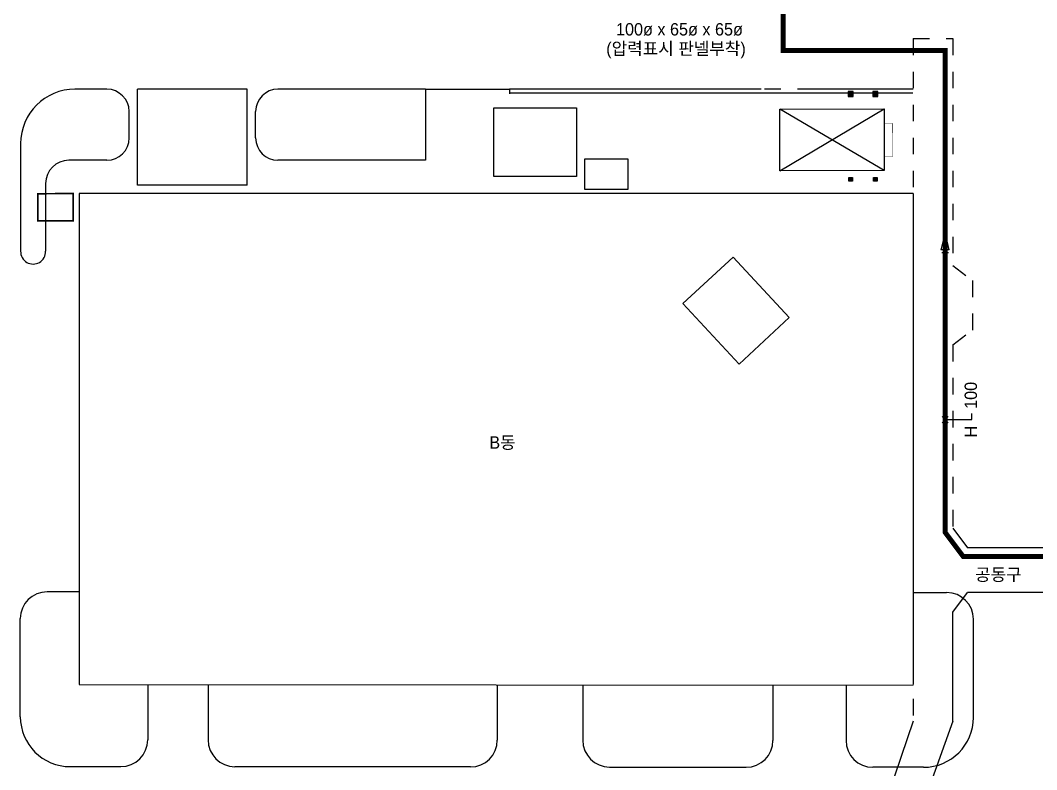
# Model space of a CAD drawing. Header units: millimetres. Extents: x 0 to 420500, y 0 to 297000.
# Drawn here: x 86084 to 209246, y 109490 to 200274 of the extents above; entities that cross this region are included whole.
import ezdxf
from ezdxf.enums import TextEntityAlignment as Align

# ---------------------------------------------------------------- set-up
doc = ezdxf.new("R2010")
doc.units = ezdxf.units.MM
doc.header["$LTSCALE"] = 500
doc.linetypes.add('HID', pattern=[2.3, 1.5, -0.8])
doc.linetypes.add('XR-배치도$0$HID', pattern=[0.2, 0.1, -0.1])
for name, color, linetype in [('arch', 8, 'Continuous'), ('AX', 2, 'Continuous'), ('BACK', 8, 'Continuous'), ('PIPE', 3, 'Continuous'), ('TEXT', 2, 'Continuous')]:
    doc.layers.add(name, color=color, linetype=linetype)
doc.styles.add('ghs', font='')
doc.styles.add('돋움', font='')
doc.styles.get('ghs').set_extended_font_data('Dotum')
doc.styles.get('돋움').set_extended_font_data('Dotum')

# ---------------------------------------------------------------- blocks, each defined once
blk = doc.blocks.new('a-019')
at = {"layer": 'TEXT'}
h = blk.add_hatch(color=1, dxfattribs=at)
edge = h.paths.add_edge_path()
edge.add_arc((0, 0), 0.4, 0, 360)
at = {"layer": 'TEXT', "color": 1}
for p, q in [((-0.74, 0.74), (0.74, -0.74)), ((0.74, 0.74), (-0.74, -0.74))]:
    blk.add_line(p, q, dxfattribs=at)
blk.add_circle((0, 0), 0.4, dxfattribs=at)
blk = doc.blocks.new('c-011')
at = {"layer": 'AX'}
for p, q in [((0.8, 5), (-0.8, 5)), ((0, -0.5), (0, 5.5)), ((0, 0), (-1, 4.2)), ((1, 4.2), (-1, 4.2)), ((1, 4.2), (0, 0))]:
    blk.add_line(p, q, dxfattribs=at)
blk = doc.blocks.new('S-SC21')
at = {"layer": 'BACK'}
for points in [[(-225, 225), (225, 225), (225, -225), (-225, -225)], [(-200, 200), (200, 200), (200, -200), (-200, -200)], [(-175, 175), (175, 175), (175, -175), (-175, -175)], [(-175, 9.5), (-6, 9.5), (-6, -9.5), (-175, -9.5)], [(6, 9.5), (175, 9.5), (175, -9.5), (6, -9.5)]]:
    blk.add_lwpolyline(points, close=True, dxfattribs=at)
blk.add_lwpolyline([(-175, -175), (175, -175), (175, -156), (25.25, -156, -0.414213562), (6, -136.75), (6, 136.75, -0.414213562), (25.25, 156), (175, 156), (175, 175), (-175, 175), (-175, 156), (-25.25, 156, -0.414213562), (-6, 136.75), (-6, -136.75, -0.414213562), (-25.25, -156), (-175, -156)], format="xyb", close=True, dxfattribs=at)
for centre in [(-125, 82.75), (125, 82.75), (-125, -82.75), (125, -82.75)]:
    blk.add_circle(centre, 12, dxfattribs=at)

msp = doc.modelspace()

# ---------------------------------------------------------------- linework, layer by layer
at = {"layer": 'AX'}
for p, q in [((198147, 151899), (201397, 151899)), ((201397, 151899), (201397, 152649))]:
    msp.add_line(p, q, dxfattribs=at)
at = {"layer": 'BACK', "linetype": 'XR-배치도$0$HID', "ltscale": 40}
for p, q in [((194274, 198054), (194274, 115354)), ((194274, 198054), (199074, 198054)), ((199074, 198054), (199074, 170554)), ((194257, 191930), (145357, 191930)), ((199074, 170554), (201474, 168754)), ((201474, 168754), (201474, 162754)), ((199074, 160954), (201474, 162754)), ((199074, 160954), (199074, 138754))]:
    msp.add_line(p, q, dxfattribs=at)
at = {"layer": 'BACK'}
for p, q in [((96573, 191930), (92705, 191930)), ((113589, 191930), (100284, 191930)), ((100284, 180292), (100284, 191930)), ((113589, 191930), (100284, 191930)), ((100284, 180292), (100284, 191930)), ((113589, 180292), (113589, 191930)), ((113589, 180292), (113589, 191930)), ((135168, 191930), (117299, 191930)), ((135168, 191930), (135168, 183328)), ((135168, 191930), (145357, 191930)), ((175840, 191930), (145357, 191930)), ((145357, 191930), (145357, 191349)), ((194257, 191430), (145357, 191430)), ((194274, 191930), (181998, 191930)), ((99272, 186027), (99272, 189231)), ((114601, 186027), (114601, 189231)), ((143466, 189655), (153466, 189655)), ((143466, 181355), (143466, 189655)), ((153466, 189655), (153466, 181355)), ((178109, 189504), (190750, 189532)), ((178125, 182046), (178109, 189504)), ((190750, 189532), (190766, 182075)), ((86117, 185341), (86117, 172295)), ((96573, 183328), (91968, 183328)), ((135168, 183328), (117299, 183328)), ((154505, 179786), (154508, 183490)), ((154508, 183490), (159708, 183486)), ((159708, 183486), (159705, 179780)), ((153466, 181355), (143466, 181355)), ((190766, 182075), (178125, 182046)), ((89153, 180513), (89153, 172295)), ((113589, 180292), (100284, 180292)), ((113589, 180292), (100284, 180292)), ((194274, 179280), (93200, 179280)), ((93200, 179280), (93200, 119801)), ((93200, 179280), (93200, 119801)), ((194274, 179280), (93200, 179280)), ((93200, 179280), (93200, 119801)), ((194274, 179280), (93200, 179280)), ((159705, 179780), (154505, 179780)), ((194274, 179280), (194274, 119801)), ((194274, 179280), (194274, 119801)), ((194274, 179280), (194274, 119801)), ((199074, 138754), (200874, 136354)), ((225829, 136354), (200874, 136354)), ((93200, 131040), (89336, 131040)), ((194274, 130958), (198332, 130958)), ((199074, 128554), (200874, 130954)), ((225829, 130954), (200874, 130954)), ((199074, 115354), (199074, 128554)), ((86084, 115904), (86084, 127788)), ((201585, 115822), (201585, 127705)), ((93200, 119801), (194274, 119708)), ((93200, 119801), (194274, 119708)), ((101520, 119793), (101520, 113108)), ((108838, 119786), (108838, 113097)), ((143885, 119754), (143885, 113069)), ((154243, 119744), (154243, 113055)), ((177291, 119723), (177291, 113038)), ((186149, 119715), (186149, 113026)), ((194274, 115354), (182406, 80654)), ((199074, 115354), (186606, 80654)), ((92132, 109856), (98267, 109856)), ((140632, 109817), (112091, 109845)), ((157495, 109803), (174038, 109786)), ((195536, 109774), (189401, 109774))]:
    msp.add_line(p, q, dxfattribs=at)
for points in [[(187004, 191060), (187004, 191660), (186404, 191660), (186404, 191060)], [(190004, 191060), (190004, 191660), (189404, 191660), (189404, 191060)], [(172464, 171593), (179264, 164261), (173179, 158617), (166378, 165949)]]:
    msp.add_lwpolyline(points, close=True, dxfattribs=at)
for points in [[(190766, 182075), (178109, 189504)], [(178125, 182046), (190750, 189532)]]:
    msp.add_lwpolyline(points, dxfattribs=at)
at = {"layer": 'BACK', "const_width": 50}
msp.add_lwpolyline([(190763, 183781), (191806, 183784), (191797, 187790), (190754, 187788)], dxfattribs=at)
at = {"layer": 'BACK', "const_width": 200}
msp.add_lwpolyline([(88200, 179271), (92500, 179279), (92506, 175979), (88206, 175972)], close=True, dxfattribs=at)
at = {"layer": 'BACK'}
for centre, radius, start, end in [((92705, 185341), 6589, 90, 180), ((96573, 189231), 2698, 0, 90), ((117299, 189231), 2698, 90, 180), ((96573, 186027), 2698, 270, 0), ((117299, 186027), 2698, 180, 270), ((91968, 180513), 2815, 90, 180), ((87635, 172262), 1518, 178.76322, 1.23678), ((89336, 127788), 3252, 90, 180), ((198332, 127705), 3252, 0, 90), ((92132, 115904), 6048, 180, 270), ((195536, 115822), 6048, 270, 0), ((98267, 113108), 3252, 270, 0), ((112091, 113097), 3252, 180, 270), ((140632, 113069), 3252, 270, 0), ((157495, 113055), 3252, 180, 270), ((174038, 113038), 3252, 270, 0), ((189401, 113026), 3252, 180, 270)]:
    msp.add_arc(centre, radius, start, end, dxfattribs=at)
at = {"layer": 'PIPE', "linetype": 'HID', "ltscale": 5}
msp.add_lwpolyline([(257261, 148380, 600, 600, 0), (252688, 148380, 600, 600, 0), (252688, 135308, 600, 600, 0), (200350, 135308, 600, 600, 0), (198147, 138245, 600, 600, 0), (198147, 196634, 600, 600, 0), (178532, 196634, 600, 600, 0), (178532, 207075, 0, 0, 0)], format="xyseb", dxfattribs=at)

# ---------------------------------------------------------------- block references
at = {"layer": 'BACK'}
for p in [(186704, 191360), (189704, 191360), (186704, 181010), (189704, 181010)]:
    msp.add_blockref('S-SC21', p, dxfattribs=at)
at = {"layer": 'BACK', "linetype": 'XR-배치도$0$HID', "ltscale": 40, "xscale": -500.0000000000001, "yscale": 500.0000000000001, "zscale": 500.0000000000001, "rotation": 180}
msp.add_blockref('c-011', (198147, 174586), dxfattribs=at)
at = {"layer": 'TEXT', "xscale": -500.0000000000001, "yscale": 500.0000000000001, "zscale": 500.0000000000001}
msp.add_blockref('a-019', (198147, 151899), dxfattribs=at)

# ---------------------------------------------------------------- texts
at = {"layer": 'arch', "style": 'ghs'}
msp.add_text('공동구', height=1500, dxfattribs=at).set_placement((204604, 133102), align=Align.MIDDLE)
at = {"layer": 'TEXT', "style": 'ghs'}
for s, p in [('100ø x 65ø x 65ø', (165956, 198437, 0)), ('(압력표시 판넬부착)', (165540, 196107, 0))]:
    msp.add_text(s, height=1500, dxfattribs=at).set_placement(p, align=Align.CENTER)
at = {"layer": 'TEXT', "style": '돋움'}
msp.add_text('100', height=1500, rotation=90, dxfattribs=at).set_placement((202014, 153201))
msp.add_text('H', height=1500, rotation=90, dxfattribs=at).set_placement((202014, 151145), align=Align.RIGHT)

# ---------------------------------------------------------------- wipeouts: each hides what was drawn before it
msp.add_wipeout([(150246, 147450), (150246, 150715), (138756, 150715), (138756, 147450)]).dxf.layer = 'arch'

# ---------------------------------------------------------------- next in the draw order: texts
at = {"layer": 'arch', "style": 'ghs'}
msp.add_text('B동', height=1500, dxfattribs=at).set_placement((144515, 149102), align=Align.MIDDLE)

doc.saveas('drawing.dxf')
